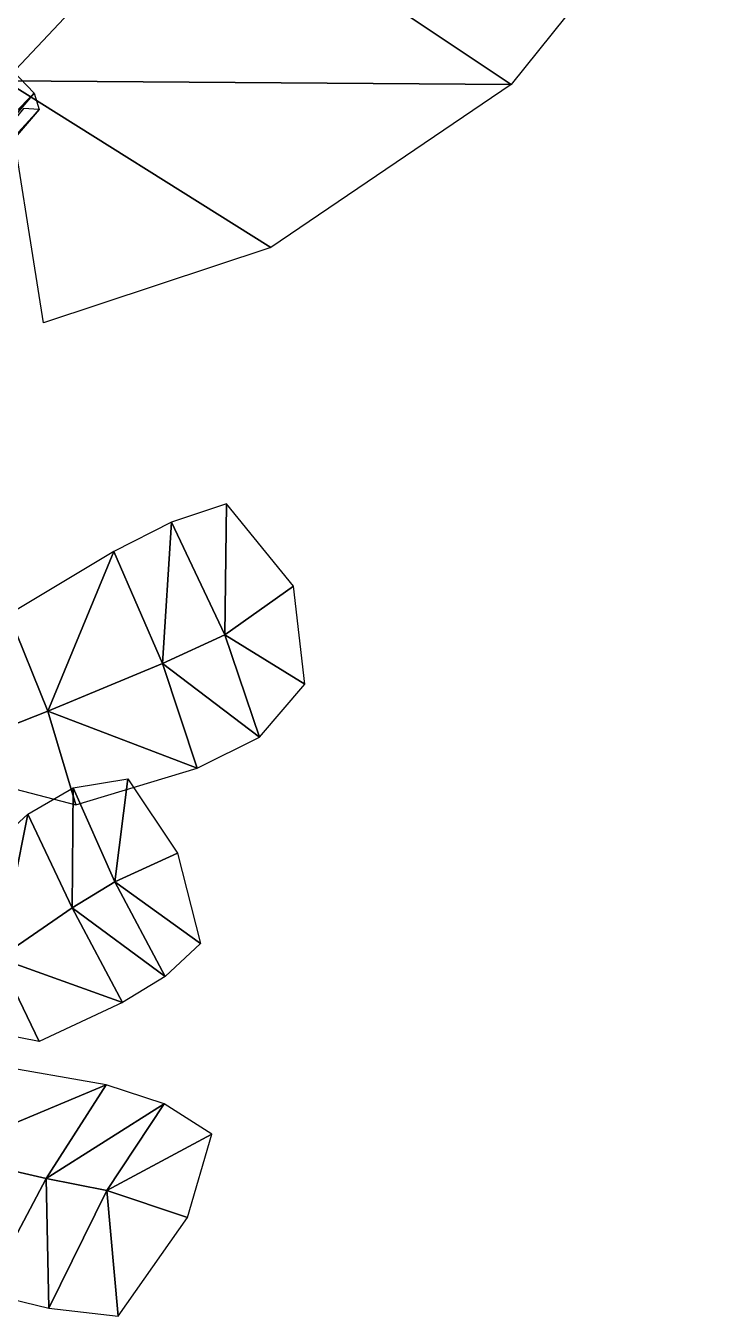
# Model space of a CAD drawing. Extents: x -6.8 to 6.8, y -29 to 29.
# Drawn here: x 0.409 to 2.43, y -15.05 to -11.329 of the extents above; entities that cross this region are included whole.
import ezdxf

# ---------------------------------------------------------------- set-up
doc = ezdxf.new("R2010")
doc.units = 0

msp = doc.modelspace()

# ---------------------------------------------------------------- linework, layer by layer
at = {"layer": 'flowers0', "color": 1}
for points in [[(0.98254, -13.0852, 6.65753), (0.98754, -12.7077, 6.57757), (0.82855, -12.76019, 6.51507)], [(1.18005, -12.94519, 6.71881), (0.98754, -12.7077, 6.57757), (0.98254, -13.0852, 6.65753)], [(0.80255, -13.16766, 6.65008), (0.82855, -12.76019, 6.51507), (0.66253, -12.84515, 6.48504)], [(0.98254, -13.0852, 6.65753), (0.82855, -12.76019, 6.51507), (0.80255, -13.16766, 6.65008)], [(0.47253, -13.30517, 6.63757), (0.66253, -12.84515, 6.48504), (0.36004, -13.02642, 6.46453)], [(0.80255, -13.16766, 6.65008), (0.66253, -12.84515, 6.48504), (0.47253, -13.30517, 6.63757)], [(0.98254, -13.0852, 6.65753), (1.21252, -13.22766, 6.94006), (1.18005, -12.94519, 6.71881)], [(0.47253, -13.30517, 6.63757), (0.36004, -13.02642, 6.46453), (0.0913, -13.4552, 6.63256)], [(0.80255, -13.16766, 6.65008), (1.08203, -13.38018, 6.91754), (0.98254, -13.0852, 6.65753)], [(0.98254, -13.0852, 6.65753), (1.08203, -13.38018, 6.91754), (1.21252, -13.22766, 6.94006)], [(0.90252, -13.47015, 6.89758), (0.80255, -13.16766, 6.65008), (0.47253, -13.30517, 6.63757)], [(0.90252, -13.47015, 6.89758), (1.08203, -13.38018, 6.91754), (0.80255, -13.16766, 6.65008)], [(0.0913, -13.4552, 6.63256), (0.55255, -13.57519, 6.82006), (0.47253, -13.30517, 6.63757)], [(0.55255, -13.57519, 6.82006), (0.90252, -13.47015, 6.89758), (0.47253, -13.30517, 6.63757)], [(0.66503, -13.79766, 7.71429), (0.54504, -13.52618, 7.58007), (0.70257, -13.50018, 7.61505)], [(0.66503, -13.79766, 7.71429), (0.70257, -13.50018, 7.61505), (0.84606, -13.7152, 7.74755)], [(0.41503, -13.60266, 7.52258), (0.54504, -13.52618, 7.58007), (0.54254, -13.87268, 7.64508)], [(0.54254, -13.87268, 7.64508), (0.54504, -13.52618, 7.58007), (0.66503, -13.79766, 7.71429)], [(0.20257, -13.79766, 7.43756), (0.41503, -13.60266, 7.52258), (0.33056, -14.01721, 7.52508)], [(0.41503, -13.60266, 7.52258), (0.54254, -13.87268, 7.64508), (0.33056, -14.01721, 7.52508)], [(0.84606, -13.7152, 7.74755), (0.91253, -13.97515, 7.76257), (0.66503, -13.79766, 7.71429)], [(0.66503, -13.79766, 7.71429), (0.81005, -14.07019, 7.74005), (0.54254, -13.87268, 7.64508)], [(0.66503, -13.79766, 7.71429), (0.91253, -13.97515, 7.76257), (0.81005, -14.07019, 7.74005)], [(0.54254, -13.87268, 7.64508), (0.68756, -14.1452, 7.69757), (0.33056, -14.01721, 7.52508)], [(0.54254, -13.87268, 7.64508), (0.81005, -14.07019, 7.74005), (0.68756, -14.1452, 7.69757)], [(0.33056, -14.01721, 7.52508), (0.44757, -14.25769, 7.59252), (0.08905, -14.18768, 7.37756)], [(0.33056, -14.01721, 7.52508), (0.68756, -14.1452, 7.69757), (0.44757, -14.25769, 7.59252)], [(0.16253, -14.5827, 6.57257), (0.64007, -14.38269, 6.63006), (0.31005, -14.32519, 6.75006)], [(0.46752, -14.6527, 6.40753), (0.64007, -14.38269, 6.63006), (0.16253, -14.5827, 6.57257)], [(0.46752, -14.6527, 6.40753), (0.80755, -14.43768, 6.56256), (0.64007, -14.38269, 6.63006)], [(0.64257, -14.68768, 6.32006), (0.80755, -14.43768, 6.56256), (0.46752, -14.6527, 6.40753)], [(0.64257, -14.68768, 6.32006), (0.94506, -14.52496, 6.49505), (0.80755, -14.43768, 6.56256)], [(0.87506, -14.76519, 6.26757), (0.94506, -14.52496, 6.49505), (0.64257, -14.68768, 6.32006)], [(0.29254, -14.98266, 6.25256), (0.46752, -14.6527, 6.40753), (0.16253, -14.5827, 6.57257)], [(0.29254, -14.98266, 6.25256), (0.47503, -15.02691, 6.17755), (0.46752, -14.6527, 6.40753)], [(0.46752, -14.6527, 6.40753), (0.47503, -15.02691, 6.17755), (0.64257, -14.68768, 6.32006)], [(0.64257, -14.68768, 6.32006), (0.47503, -15.02691, 6.17755), (0.67504, -15.05017, 6.16754)], [(0.64257, -14.68768, 6.32006), (0.67504, -15.05017, 6.16754), (0.87506, -14.76519, 6.26757)]]:
    msp.add_3dface(points, dxfattribs=at)
at = {"layer": 'leaves2', "color": 3}
for points in [[(0.34954, -11.48767, 6.69757), (-0.04492, -10.05267, 6.09252), (0.90502, -10.8952, 6.24505)], [(0.90502, -10.8952, 6.24505), (2.43005, -10.72265, 6.11004), (1.80755, -11.49768, 6.51007)], [(1.80755, -11.49768, 6.51007), (0.34954, -11.48767, 6.69757), (0.90502, -10.8952, 6.24505)], [(0.34954, -11.48767, 6.69757), (1.11505, -11.96771, 6.82757), (0.46002, -12.18518, 6.67254)], [(1.80755, -11.49768, 6.51007), (1.11505, -11.96771, 6.82757), (0.34954, -11.48767, 6.69757)]]:
    msp.add_3dface(points, dxfattribs=at)
at = {"layer": 'stems3', "color": 3}
for points in [[(-0.46496, -12.43518, 7.20507), (0.37005, -11.4577, 6.82006), (0.43255, -11.52343, 6.78753)], [(-0.46496, -12.43518, 7.20507), (0.43255, -11.52343, 6.78753), (-0.39245, -12.49017, 7.16754)], [(-0.39245, -12.49017, 7.16754), (0.43255, -11.52343, 6.78753), (0.44757, -11.57019, 6.70257)], [(-0.39245, -12.49017, 7.16754), (0.44757, -11.57019, 6.70257), (-0.36993, -12.5227, 7.08007)], [(-0.36993, -12.5227, 7.08007), (0.44757, -11.57019, 6.70257), (0.40252, -11.56768, 6.61505)]]:
    msp.add_3dface(points, dxfattribs=at)

doc.saveas('drawing.dxf')
